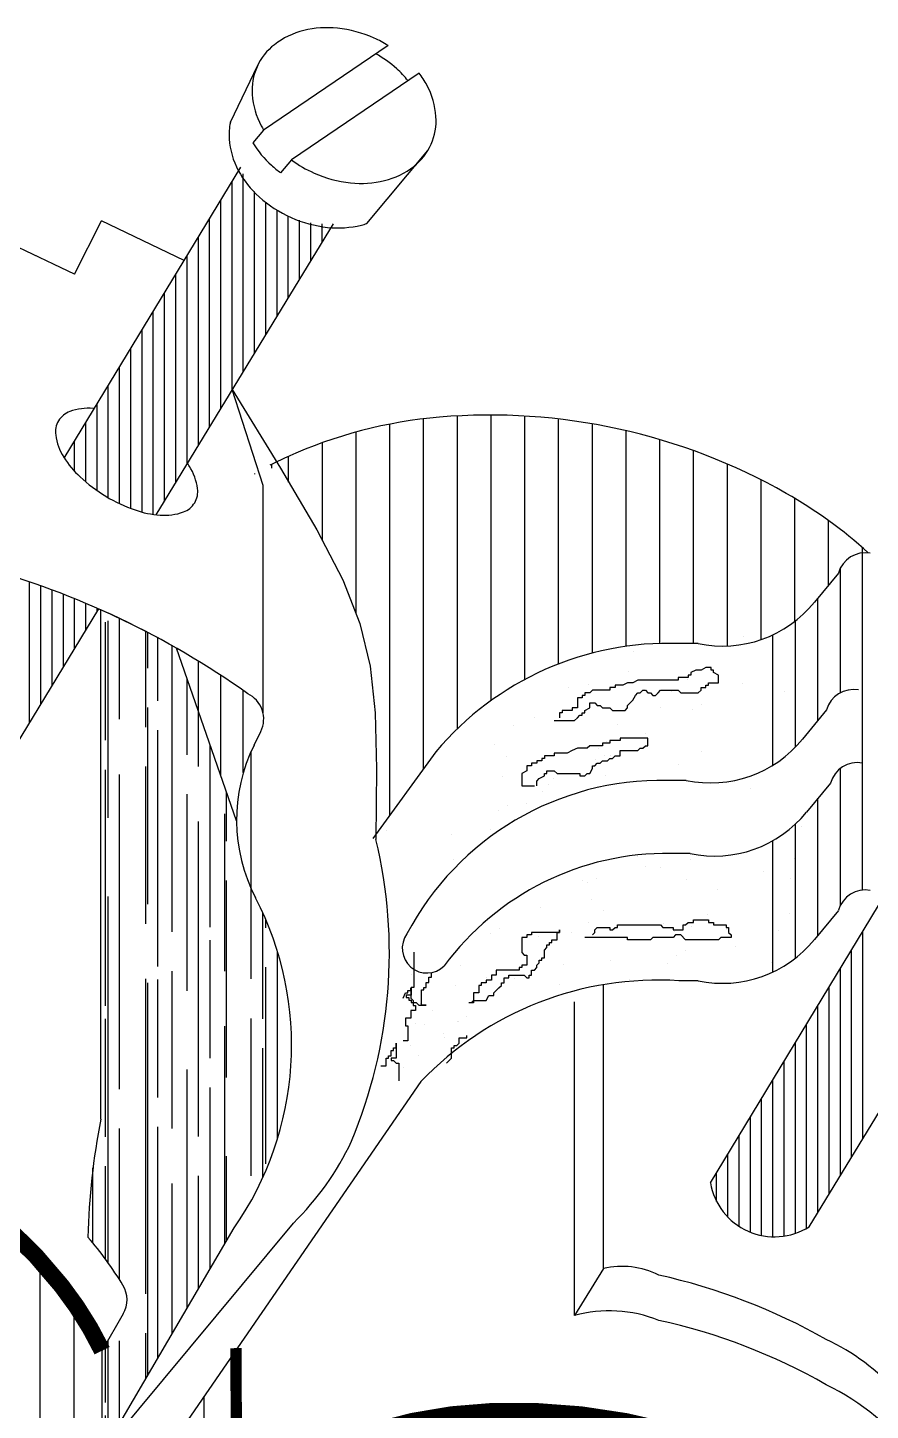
# Model space of a CAD drawing. Extents: x -508 to 92, y -98 to -31.
# Drawn here: x -124.712 to -122.587, y -67.158 to -63.67 of the extents above; entities that cross this region are included whole.
import ezdxf

# ---------------------------------------------------------------- set-up
doc = ezdxf.new("R2010")
doc.units = 0
doc.header["$MEASUREMENT"] = 0
doc.layers.get('0').update_dxf_attribs({"linetype": 'CONTINUOUS', "lineweight": 30})
doc.layers.add('SPARE', color=7, linetype='CONTINUOUS')

# ---------------------------------------------------------------- blocks, each defined once
blk = doc.blocks.new('*X6')
at = {"color": 0}
for p, q in [((25.2196, 7.105), (25.2196, 7.2845)), ((25.1951, 7.0679), (25.1951, 7.2779)), ((25.2, 6.93), (25.2, 7.28)), ((25.2665, 7.091), (25.2665, 7.2613)), ((25.27, 7.196), (25.27, 7.2594)), ((25.2882, 7.1379), (25.2882, 7.2498)), ((25.3134, 6.727), (25.3134, 7.2359)), ((25.34, 7.042), (25.34, 7.1778)), ((25.27, 6.776), (25.27, 7.126)), ((25.3603, 7.021), (25.3603, 7.1193)), ((25.2882, 6.6654), (25.2882, 7.0854)), ((25.3813, 6.7354), (25.3813, 7.0588)), ((25.4541, 6.643), (25.4541, 7.0485)), ((25.1951, 6.5954), (25.1951, 7.0154)), ((25.2665, 6.741), (25.2665, 7.021)), ((25.2196, 6.447), (25.2196, 7.007)), ((25.34, 6.622), (25.34, 6.972)), ((25.41, 6.888), (25.41, 6.9761)), ((25.4072, 6.657), (25.4072, 6.937)), ((25.3603, 6.363), (25.3603, 6.923)), ((25.41, 6.468), (25.41, 6.818)), ((25.2, 6.1375), (25.2, 6.79)), ((25.4744, 6.5723), (25.4744, 6.7615)), ((25.48, 6.734), (25.48, 6.7488)), ((25.3813, 6.5023), (25.3813, 6.7123)), ((25.501, 6.3593), (25.501, 6.6913)), ((25.2665, 6.083), (25.2665, 6.643)), ((25.2882, 6.4323), (25.2882, 6.6423)), ((25.3134, 6.377), (25.3134, 6.657)), ((25.48, 6.314), (25.48, 6.664)), ((25.27, 5.9376), (25.27, 6.636)), ((25.1951, 6.3623), (25.1951, 6.5723)), ((25.4541, 6.293), (25.4541, 6.573)), ((25.4072, 6.1721), (25.4072, 6.559)), ((25.4744, 6.2891), (25.4744, 6.5198)), ((25.34, 6.0572), (25.34, 6.482)), ((25.3813, 6.1278), (25.3813, 6.4498)), ((25.2196, 6.1084), (25.2196, 6.377)), ((25.2882, 5.9687), (25.2882, 6.3798)), ((25.41, 6.1769), (25.41, 6.328)), ((25.1727, 6.1731), (25.1727, 6.3068)), ((25.1951, 6.1443), (25.1951, 6.3098)), ((25.3134, 6.0118), (25.3134, 6.279)), ((25.3603, 6.0919), (25.3603, 6.293)), ((25.2665, 5.9316), (25.2665, 6.013)), ((25.1951, 5.8898), (25.1951, 5.9924)), ((25.2, 5.818), (25.2, 6.0009)), ((25.2196, 5.8515), (25.2196, 5.999)), ((25.1951, 5.8096), (25.1951, 5.8667))]:
    blk.add_line(p, q, dxfattribs=at)

msp = doc.modelspace()

# ---------------------------------------------------------------- linework, layer by layer
at = {"layer": 'SPARE'}
for p, q in [((-123.8033, -63.7149), (-124.1168, -63.9285)), ((-124.2006, -63.909), (-124.1317, -63.7652)), ((-123.7249, -63.7847), (-124.0467, -64.0039)), ((-124.1168, -63.9285), (-124.144, -63.9608)), ((-123.8563, -64.1643), (-123.7028, -63.9801)), ((-124.6193, -64.7558), (-124.1744, -64.0218)), ((-124.0467, -64.0039), (-124.0739, -64.0363)), ((-124.5936, -64.2919), (-124.5258, -64.1579)), ((-124.3171, -64.2572), (-124.5258, -64.1579)), ((-124.3876, -64.8991), (-123.9408, -64.1647)), ((-124.5936, -64.2919), (-124.8298, -64.1795)), ((-124.1183, -64.8248), (-124.1965, -64.5828)), ((-123.7136, -65.5394), (-123.7136, -64.657)), ((-123.6285, -65.4386), (-123.6285, -64.6497)), ((-123.5434, -65.3675), (-123.5434, -64.6474)), ((-123.4583, -65.3144), (-123.4583, -64.65)), ((-123.3733, -65.2752), (-123.3733, -64.6573)), ((-123.8837, -65.1489), (-123.8837, -64.6903)), ((-123.7987, -65.6569), (-123.7987, -64.6704)), ((-123.2882, -65.2478), (-123.2882, -64.6696)), ((-123.2031, -65.2308), (-123.2031, -64.6869)), ((-123.9688, -64.9645), (-123.9688, -64.7172)), ((-123.118, -65.2236), (-123.118, -64.7094)), ((-124.0539, -64.8165), (-124.0539, -64.7515)), ((-123.033, -65.2237), (-123.033, -64.7373)), ((-124.139, -64.7967), (-124.139, -64.7951)), ((-124.0964, -64.7816), (-124.0964, -64.7719)), ((-122.9479, -65.2299), (-122.9479, -64.771)), ((-124.1183, -65.3987), (-124.1183, -64.8248)), ((-122.8628, -65.2139), (-122.8628, -64.811)), ((-122.7777, -65.1679), (-122.7777, -64.8578)), ((-122.6927, -65.0761), (-122.6927, -64.9138)), ((-122.6121, -64.9957), (-122.6121, -64.9947)), ((-122.6076, -65.8458), (-122.6076, -64.9817)), ((-122.668, -65.046), (-122.7284, -65.1196)), ((-124.9836, -65.8787), (-124.5321, -65.1366)), ((-124.5272, -66.4234), (-124.5272, -65.1388)), ((-124.1851, -65.6709), (-124.3362, -65.2357)), ((-123.0215, -65.2236), (-123.0701, -65.2237)), ((-123.0275, -65.2906), (-123.0398, -65.2968)), ((-123.0143, -65.2906), (-123.0275, -65.2906)), ((-123.0019, -65.2845), (-123.0143, -65.2906)), ((-122.9888, -65.2845), (-123.0019, -65.2845)), ((-122.9888, -65.2906), (-122.9888, -65.2845)), ((-122.9826, -65.2906), (-122.9888, -65.2906)), ((-122.9826, -65.2968), (-122.9826, -65.2906)), ((-123.1992, -65.3226), (-123.2116, -65.3287)), ((-123.186, -65.3226), (-123.1992, -65.3226)), ((-123.1737, -65.3158), (-123.186, -65.3226)), ((-123.0716, -65.3158), (-123.1737, -65.3158)), ((-123.0468, -65.3097), (-123.0716, -65.3097)), ((-123.0716, -65.3097), (-123.0716, -65.3158)), ((-123.0398, -65.3035), (-123.0468, -65.3035)), ((-123.0468, -65.3035), (-123.0468, -65.3097)), ((-123.0398, -65.2968), (-123.0398, -65.3035)), ((-122.9957, -65.3287), (-122.9957, -65.3226)), ((-122.9957, -65.3226), (-122.9702, -65.3226)), ((-122.9702, -65.3035), (-122.9826, -65.2968)), ((-122.9702, -65.3226), (-122.9702, -65.3035)), ((-123.3137, -65.3607), (-123.326, -65.3607)), ((-123.326, -65.3607), (-123.326, -65.3859)), ((-123.3075, -65.3545), (-123.3137, -65.3545)), ((-123.3137, -65.3545), (-123.3137, -65.3607)), ((-123.2943, -65.3478), (-123.3075, -65.3478)), ((-123.3075, -65.3478), (-123.3075, -65.3545)), ((-123.2881, -65.3416), (-123.2943, -65.3478)), ((-123.2441, -65.3416), (-123.2881, -65.3416)), ((-123.2309, -65.3349), (-123.2441, -65.3349)), ((-123.2441, -65.3349), (-123.2441, -65.3416)), ((-123.2116, -65.3287), (-123.2309, -65.3287)), ((-123.2309, -65.3287), (-123.2309, -65.3349)), ((-123.186, -65.3668), (-123.1798, -65.3545)), ((-123.1798, -65.3545), (-123.1737, -65.3478)), ((-123.1737, -65.3478), (-123.1675, -65.3478)), ((-123.1675, -65.3478), (-123.1613, -65.3416)), ((-123.1613, -65.3416), (-123.1543, -65.3416)), ((-123.1543, -65.3416), (-123.1481, -65.3478)), ((-123.1481, -65.3478), (-123.1419, -65.3478)), ((-123.1419, -65.3478), (-123.1358, -65.3545)), ((-123.1358, -65.3545), (-123.1288, -65.3545)), ((-123.1288, -65.3545), (-123.1226, -65.3478)), ((-123.1226, -65.3478), (-123.1164, -65.3416)), ((-123.1164, -65.3416), (-123.0716, -65.3416)), ((-123.0716, -65.3416), (-123.0654, -65.3478)), ((-123.0654, -65.3478), (-123.0213, -65.3478)), ((-123.0213, -65.3478), (-123.0143, -65.3416)), ((-123.0143, -65.3416), (-123.0143, -65.3349)), ((-123.0143, -65.3349), (-123.0019, -65.3349)), ((-123.0019, -65.3349), (-123.0019, -65.3287)), ((-123.0019, -65.3287), (-122.9957, -65.3287)), ((-123.3392, -65.3926), (-123.3647, -65.3926)), ((-123.3647, -65.3926), (-123.3647, -65.3988)), ((-123.326, -65.3859), (-123.3392, -65.3859)), ((-123.3392, -65.3859), (-123.3392, -65.3926)), ((-123.3075, -65.3926), (-123.2943, -65.3859)), ((-123.3075, -65.3988), (-123.3075, -65.3926)), ((-123.2943, -65.3859), (-123.2943, -65.3736)), ((-123.2943, -65.3736), (-123.282, -65.3736)), ((-123.282, -65.3736), (-123.2758, -65.3797)), ((-123.2758, -65.3797), (-123.2688, -65.3797)), ((-123.2688, -65.3797), (-123.2626, -65.3859)), ((-123.2626, -65.3859), (-123.2441, -65.3859)), ((-123.2441, -65.3859), (-123.2371, -65.3926)), ((-123.2371, -65.3926), (-123.2054, -65.3926)), ((-123.2054, -65.3926), (-123.1992, -65.3859)), ((-123.1992, -65.3797), (-123.193, -65.3736)), ((-123.1992, -65.3859), (-123.1992, -65.3797)), ((-123.193, -65.3736), (-123.186, -65.3668)), ((-122.6979, -65.3912), (-122.7584, -65.4648)), ((-123.3841, -65.4178), (-123.333, -65.4178)), ((-123.3647, -65.3988), (-123.3709, -65.3988)), ((-123.3709, -65.3988), (-123.3709, -65.4116)), ((-123.333, -65.4178), (-123.326, -65.4116)), ((-123.326, -65.4116), (-123.3199, -65.4049)), ((-123.3199, -65.4049), (-123.3137, -65.4049)), ((-123.3137, -65.4049), (-123.3137, -65.3988)), ((-123.3137, -65.3988), (-123.3075, -65.3988)), ((-124.141, -65.4802), (-124.1239, -65.4457)), ((-123.1481, -65.4626), (-123.2185, -65.4626)), ((-123.2185, -65.4626), (-123.2185, -65.4688)), ((-123.1481, -65.4817), (-123.1481, -65.4626)), ((-123.6826, -65.4967), (-123.8412, -65.7152)), ((-123.3516, -65.5007), (-123.3841, -65.5007)), ((-123.3841, -65.5007), (-123.3841, -65.5069)), ((-123.3392, -65.494), (-123.3516, -65.5007)), ((-123.326, -65.4878), (-123.3392, -65.494)), ((-123.3013, -65.4878), (-123.326, -65.4878)), ((-123.2943, -65.4817), (-123.3013, -65.4878)), ((-123.2626, -65.4817), (-123.2943, -65.4817)), ((-123.2441, -65.475), (-123.2626, -65.475)), ((-123.2626, -65.475), (-123.2626, -65.4817)), ((-123.2185, -65.4688), (-123.2441, -65.4688)), ((-123.2441, -65.4688), (-123.2441, -65.475)), ((-123.2185, -65.5069), (-123.2185, -65.494)), ((-123.2185, -65.494), (-123.1737, -65.494)), ((-123.1737, -65.494), (-123.1675, -65.4878)), ((-123.1675, -65.4878), (-123.1613, -65.4878)), ((-123.1613, -65.4878), (-123.1543, -65.4817)), ((-123.1543, -65.4817), (-123.1481, -65.4817)), ((-123.4537, -65.5327), (-123.4537, -65.545)), ((-123.4413, -65.5327), (-123.4537, -65.5327)), ((-123.4282, -65.5259), (-123.4413, -65.5259)), ((-123.4413, -65.5259), (-123.4413, -65.5327)), ((-123.4158, -65.5198), (-123.4282, -65.5198)), ((-123.4282, -65.5198), (-123.4282, -65.5259)), ((-123.4088, -65.5136), (-123.4158, -65.5136)), ((-123.4158, -65.5136), (-123.4158, -65.5198)), ((-123.3841, -65.5069), (-123.4088, -65.5069)), ((-123.4088, -65.5069), (-123.4088, -65.5136)), ((-123.2881, -65.5388), (-123.2881, -65.5327)), ((-123.2881, -65.5327), (-123.282, -65.5327)), ((-123.282, -65.5327), (-123.2758, -65.5259)), ((-123.2758, -65.5259), (-123.2688, -65.5259)), ((-123.2688, -65.5259), (-123.2626, -65.5198)), ((-123.2626, -65.5198), (-123.2502, -65.5198)), ((-123.2502, -65.5198), (-123.2441, -65.5136)), ((-123.2441, -65.5136), (-123.2371, -65.5136)), ((-123.2371, -65.5136), (-123.2309, -65.5069)), ((-123.2309, -65.5069), (-123.2185, -65.5069)), ((-123.4537, -65.545), (-123.4661, -65.5517)), ((-123.4661, -65.5517), (-123.4661, -65.5831)), ((-123.4282, -65.5708), (-123.422, -65.564)), ((-123.4282, -65.5831), (-123.4282, -65.5708)), ((-123.422, -65.564), (-123.4088, -65.5579)), ((-123.4088, -65.5579), (-123.4088, -65.5517)), ((-123.4088, -65.5517), (-123.4026, -65.5517)), ((-123.4026, -65.5517), (-123.4026, -65.545)), ((-123.4026, -65.545), (-123.3841, -65.545)), ((-123.3841, -65.545), (-123.3771, -65.5517)), ((-123.3771, -65.5517), (-123.3199, -65.5517)), ((-123.3199, -65.5517), (-123.3199, -65.5579)), ((-123.3199, -65.5579), (-123.3075, -65.5579)), ((-123.3075, -65.5579), (-123.3013, -65.5517)), ((-123.3013, -65.5517), (-123.2943, -65.5517)), ((-123.2943, -65.5517), (-123.2881, -65.5388)), ((-123.0514, -65.5689), (-123.1001, -65.5689)), ((-123.4661, -65.5831), (-123.4343, -65.5831)), ((-122.6881, -65.5757), (-122.7486, -65.6492)), ((-123.0416, -65.7533), (-123.0902, -65.7534)), ((-122.9905, -66.584), (-122.5499, -65.8572)), ((-122.668, -65.8968), (-122.7284, -65.9703)), ((-123.3709, -65.9523), (-123.4413, -65.9523)), ((-123.4413, -65.9523), (-123.4413, -65.959)), ((-123.3771, -65.9713), (-123.3771, -65.9523)), ((-123.3771, -65.9523), (-123.3709, -65.9523)), ((-123.3709, -65.9523), (-123.3709, -65.9461)), ((-123.3709, -65.9461), (-123.3709, -65.9523)), ((-123.2881, -65.959), (-123.282, -65.9523)), ((-123.282, -65.9461), (-123.2758, -65.94)), ((-123.282, -65.9523), (-123.282, -65.9461)), ((-123.2758, -65.94), (-123.2441, -65.94)), ((-123.2441, -65.94), (-123.2441, -65.9461)), ((-123.2441, -65.9461), (-123.2371, -65.9461)), ((-123.2371, -65.9461), (-123.2309, -65.94)), ((-123.2309, -65.94), (-123.2247, -65.94)), ((-123.2247, -65.94), (-123.2247, -65.9332)), ((-123.2247, -65.9332), (-123.1164, -65.9332)), ((-123.1164, -65.9332), (-123.1102, -65.94)), ((-123.1102, -65.94), (-123.0847, -65.94)), ((-123.0847, -65.94), (-123.0847, -65.9461)), ((-123.0847, -65.9461), (-123.0592, -65.9461)), ((-123.0592, -65.9461), (-123.0592, -65.9332)), ((-123.0592, -65.9332), (-123.053, -65.9332)), ((-123.053, -65.9332), (-123.0468, -65.9271)), ((-123.0468, -65.9271), (-123.0336, -65.9271)), ((-123.0336, -65.9271), (-123.0336, -65.9209)), ((-123.0336, -65.9209), (-122.9957, -65.9209)), ((-122.9957, -65.9209), (-122.9957, -65.9271)), ((-122.9957, -65.9271), (-122.9826, -65.9271)), ((-122.9826, -65.9271), (-122.9826, -65.9332)), ((-122.9826, -65.9332), (-122.9509, -65.9332)), ((-122.9509, -65.9332), (-122.9509, -65.94)), ((-122.9509, -65.94), (-122.9447, -65.94)), ((-122.9447, -65.94), (-122.9447, -65.9523)), ((-122.9447, -65.9523), (-122.9385, -65.959)), ((-122.7413, -66.6948), (-122.2898, -65.9528)), ((-123.4537, -65.9652), (-123.4661, -65.9652)), ((-123.4661, -65.9652), (-123.4661, -66.0033)), ((-123.4413, -65.959), (-123.4537, -65.959)), ((-123.4537, -65.959), (-123.4537, -65.9652)), ((-123.4026, -65.9904), (-123.4026, -65.9842)), ((-123.4026, -65.9842), (-123.3964, -65.9842)), ((-123.3964, -65.9842), (-123.3964, -65.9781)), ((-123.3964, -65.9781), (-123.3903, -65.9781)), ((-123.3903, -65.9781), (-123.3903, -65.9713)), ((-123.3903, -65.9713), (-123.3771, -65.9713)), ((-123.1992, -65.9652), (-123.3075, -65.9652)), ((-123.1992, -65.9713), (-123.1992, -65.9652)), ((-123.1419, -65.9713), (-123.1992, -65.9713)), ((-123.1358, -65.9652), (-123.1419, -65.9713)), ((-123.0847, -65.9652), (-123.1358, -65.9652)), ((-123.0785, -65.959), (-123.0847, -65.9652)), ((-123.0654, -65.959), (-123.0785, -65.959)), ((-123.053, -65.9713), (-123.0654, -65.959)), ((-122.9702, -65.9713), (-123.053, -65.9713)), ((-122.964, -65.9652), (-122.9702, -65.9713)), ((-122.9385, -65.9652), (-122.964, -65.9652)), ((-122.9385, -65.959), (-122.9385, -65.9652)), ((-123.7384, -66.0025), (-123.7384, -66.0916)), ((-123.4661, -66.0033), (-123.4599, -66.01)), ((-123.4599, -66.01), (-123.4537, -66.01)), ((-123.4537, -66.01), (-123.4537, -66.0352)), ((-123.422, -66.029), (-123.422, -66.0223)), ((-123.422, -66.0223), (-123.4158, -66.0223)), ((-123.4158, -66.0223), (-123.4158, -66.0162)), ((-123.4158, -66.0162), (-123.4088, -66.0162)), ((-123.4088, -65.9971), (-123.4026, -65.9904)), ((-123.4088, -66.0162), (-123.4088, -65.9971)), ((-123.6935, -66.0658), (-123.6935, -66.0535)), ((-123.473, -66.0481), (-123.5303, -66.0481)), ((-123.5303, -66.0481), (-123.5303, -66.0604)), ((-123.4661, -66.0414), (-123.473, -66.0414)), ((-123.473, -66.0414), (-123.473, -66.0481)), ((-123.4537, -66.0352), (-123.4661, -66.0352)), ((-123.4661, -66.0352), (-123.4661, -66.0414)), ((-123.4413, -66.0604), (-123.4413, -66.0481)), ((-123.4413, -66.0481), (-123.4343, -66.0481)), ((-123.4343, -66.0481), (-123.4282, -66.0414)), ((-123.4282, -66.0352), (-123.422, -66.029)), ((-123.4282, -66.0414), (-123.4282, -66.0352)), ((-123.7461, -66.0991), (-123.7461, -66.0923)), ((-123.7461, -66.0923), (-123.7461, -66.1181)), ((-123.7384, -66.0916), (-123.7446, -66.0916)), ((-123.7446, -66.0916), (-123.7446, -66.1106)), ((-123.7129, -66.0977), (-123.7129, -66.0916)), ((-123.7129, -66.0916), (-123.7067, -66.0916)), ((-123.7067, -66.0916), (-123.7067, -66.0787)), ((-123.7067, -66.0787), (-123.7005, -66.0787)), ((-123.7005, -66.0787), (-123.7005, -66.0658)), ((-123.7005, -66.0658), (-123.6935, -66.0658)), ((-123.5682, -66.0862), (-123.5744, -66.0862)), ((-123.5744, -66.0862), (-123.5744, -66.1052)), ((-123.5558, -66.0795), (-123.5682, -66.0795)), ((-123.5682, -66.0795), (-123.5682, -66.0862)), ((-123.5426, -66.0733), (-123.5558, -66.0733)), ((-123.5558, -66.0733), (-123.5558, -66.0795)), ((-123.5426, -66.0604), (-123.5426, -66.0733)), ((-123.5303, -66.0604), (-123.5426, -66.0604)), ((-123.5303, -66.0991), (-123.5241, -66.0923)), ((-123.5241, -66.0923), (-123.5171, -66.0862)), ((-123.5171, -66.0862), (-123.5171, -66.0795)), ((-123.5171, -66.0795), (-123.5109, -66.0795)), ((-123.5109, -66.0795), (-123.5109, -66.0671)), ((-123.5109, -66.0671), (-123.4985, -66.0671)), ((-123.4985, -66.0671), (-123.4985, -66.0604)), ((-123.4985, -66.0604), (-123.4599, -66.0604)), ((-123.4599, -66.0604), (-123.4537, -66.0671)), ((-123.4537, -66.0671), (-123.4475, -66.0671)), ((-123.4475, -66.0671), (-123.4475, -66.0604)), ((-123.4475, -66.0604), (-123.4413, -66.0604)), ((-123.2602, -66.8002), (-123.2602, -66.0844)), ((-123.0215, -66.0744), (-123.0701, -66.0745)), ((-123.7654, -66.1181), (-123.7592, -66.1052)), ((-123.7592, -66.1052), (-123.753, -66.1052)), ((-123.7446, -66.1106), (-123.7577, -66.1106)), ((-123.7577, -66.1106), (-123.7577, -66.1168)), ((-123.7577, -66.1168), (-123.7508, -66.1168)), ((-123.753, -66.1052), (-123.753, -66.0991)), ((-123.753, -66.0991), (-123.7461, -66.0991)), ((-123.7508, -66.1168), (-123.7508, -66.1235)), ((-123.7508, -66.1235), (-123.7446, -66.1235)), ((-123.7461, -66.1181), (-123.7399, -66.1243)), ((-123.7446, -66.1235), (-123.7446, -66.1297)), ((-123.7399, -66.1243), (-123.7399, -66.1372)), ((-123.7191, -66.0977), (-123.7129, -66.0977)), ((-123.7191, -66.1358), (-123.7191, -66.0977)), ((-123.5937, -66.1304), (-123.5875, -66.1243)), ((-123.5744, -66.1052), (-123.5875, -66.1052)), ((-123.5875, -66.1052), (-123.5875, -66.1304)), ((-123.5875, -66.1243), (-123.5558, -66.1243)), ((-123.5558, -66.1243), (-123.5488, -66.1114)), ((-123.5488, -66.1114), (-123.5365, -66.1114)), ((-123.5365, -66.1052), (-123.5303, -66.0991)), ((-123.5365, -66.1114), (-123.5365, -66.1052)), ((-123.3333, -66.919), (-123.3333, -66.1274)), ((-123.7337, -66.1495), (-123.7461, -66.1495)), ((-123.7461, -66.1495), (-123.7461, -66.1691)), ((-123.7446, -66.1297), (-123.7322, -66.1297)), ((-123.7399, -66.1372), (-123.7337, -66.1372)), ((-123.7337, -66.1372), (-123.7337, -66.1495)), ((-123.7322, -66.1297), (-123.7252, -66.1358)), ((-123.7252, -66.1358), (-123.7067, -66.1358)), ((-123.7067, -66.1358), (-123.7191, -66.1358)), ((-123.5875, -66.1304), (-123.5999, -66.1304)), ((-123.7461, -66.1691), (-123.7592, -66.1691)), ((-123.7592, -66.1691), (-123.7592, -66.1882)), ((-123.7592, -66.1882), (-123.753, -66.1882)), ((-123.753, -66.1882), (-123.753, -66.2262)), ((-123.7825, -66.244), (-123.7825, -66.2316)), ((-123.7825, -66.2316), (-123.7825, -66.2697)), ((-123.753, -66.2262), (-123.7654, -66.2262)), ((-123.6301, -66.2378), (-123.6239, -66.2316)), ((-123.6239, -66.2316), (-123.6239, -66.2187)), ((-123.6239, -66.2187), (-123.6046, -66.2187)), ((-123.6046, -66.2187), (-123.6046, -66.2126)), ((-123.8018, -66.2697), (-123.8018, -66.2636)), ((-123.8018, -66.2636), (-123.7956, -66.2636)), ((-123.7956, -66.2636), (-123.7956, -66.2507)), ((-123.7956, -66.2507), (-123.7895, -66.2507)), ((-123.7895, -66.2507), (-123.7895, -66.244)), ((-123.7895, -66.244), (-123.7825, -66.244)), ((-123.6433, -66.2697), (-123.6433, -66.244)), ((-123.6433, -66.244), (-123.6363, -66.244)), ((-123.6363, -66.244), (-123.6363, -66.2378)), ((-123.6363, -66.2378), (-123.6301, -66.2378)), ((-123.8212, -66.2888), (-123.808, -66.2888)), ((-123.808, -66.2888), (-123.808, -66.2697)), ((-123.808, -66.2697), (-123.8018, -66.2697)), ((-123.7825, -66.2697), (-123.7956, -66.2697)), ((-123.7956, -66.2697), (-123.7956, -66.2759)), ((-123.7956, -66.2759), (-123.7895, -66.2759)), ((-123.7895, -66.2759), (-123.7825, -66.2826)), ((-123.7825, -66.2826), (-123.7763, -66.2826)), ((-123.7763, -66.2826), (-123.7763, -66.3269)), ((-123.6556, -66.2826), (-123.6494, -66.2759)), ((-123.6494, -66.2759), (-123.6433, -66.2697)), ((-123.7204, -66.3285), (-124.4942, -67.4528)), ((-124.5239, -67.2664), (-124.0419, -66.6857)), ((-124.5239, -67.2664), (-124.1912, -66.6979)), ((-124.6798, -67.6439), (-124.6798, -66.7985)), ((-123.2602, -66.8002), (-123.3333, -66.919)), ((-124.5947, -67.8142), (-124.5947, -66.8974)), ((-124.4706, -66.9149), (-124.5239, -67.0075)), ((-124.5239, -68.1658), (-124.5239, -67.0075)), ((-124.5239, -68.2017), (-124.5239, -67.0434)), ((-124.2666, -68.1877), (-124.2666, -67.1221))]:
    msp.add_line(p, q, dxfattribs=at)
at = {"layer": 'SPARE', "color": 0}
for p, q in [((-124.1964, -64.5848), (-124.1964, -64.058)), ((-124.168, -64.5381), (-124.168, -64.0387)), ((-124.2247, -64.6314), (-124.2247, -64.1048)), ((-124.1396, -64.4915), (-124.1396, -64.0833)), ((-124.1113, -64.4449), (-124.1113, -64.1108)), ((-124.0829, -64.3983), (-124.0829, -64.1307)), ((-124.2531, -64.678), (-124.2531, -64.1516)), ((-124.0546, -64.3517), (-124.0546, -64.1453)), ((-124.0262, -64.3051), (-124.0262, -64.1557)), ((-123.9978, -64.2585), (-123.9978, -64.1624)), ((-123.9695, -64.2119), (-123.9695, -64.1655)), ((-123.9046, -64.1748), (-123.9046, -64.1742)), ((-124.2814, -64.7246), (-124.2814, -64.1984)), ((-124.3098, -64.7712), (-124.3098, -64.2451)), ((-124.3382, -64.8178), (-124.3382, -64.2919)), ((-124.3665, -64.8644), (-124.3665, -64.3387)), ((-124.3949, -64.8981), (-124.3949, -64.3855)), ((-124.4232, -64.8924), (-124.4232, -64.4323)), ((-124.4516, -64.883), (-124.4516, -64.4791)), ((-124.4799, -64.8709), (-124.4799, -64.5259)), ((-124.5083, -64.8561), (-124.5083, -64.5726)), ((-124.5367, -64.838), (-124.5367, -64.6194)), ((-124.565, -64.8163), (-124.565, -64.6662)), ((-124.5934, -64.7895), (-124.5934, -64.713)), ((-122.663, -65.3481), (-122.663, -65.0334)), ((-124.7068, -65.4238), (-124.7068, -65.0682)), ((-124.6785, -65.3772), (-124.6785, -65.0782)), ((-124.6501, -65.3306), (-124.6501, -65.0885)), ((-124.6217, -65.2839), (-124.6217, -65.0994)), ((-124.5934, -65.2373), (-124.5934, -65.1106)), ((-122.7197, -65.4177), (-122.7197, -65.109)), ((-124.565, -65.1907), (-124.565, -65.1224)), ((-124.5367, -65.1441), (-124.5367, -65.1346)), ((-122.7764, -65.4852), (-122.7764, -65.1669)), ((-122.9068, -65.2067), (-122.9068, -65.2067)), ((-122.8332, -65.5308), (-122.8332, -65.2019)), ((-123.1847, -65.2434), (-123.1847, -65.2434)), ((-124.2814, -65.3934), (-124.2814, -65.2681)), ((-124.2247, -65.5568), (-124.2247, -65.304)), ((-123.2986, -65.3265), (-123.2986, -65.3265)), ((-123.196, -65.2943), (-123.196, -65.2943)), ((-123.0485, -65.3154), (-123.0485, -65.3154)), ((-122.9092, -65.3243), (-122.9092, -65.3243)), ((-124.168, -65.5493), (-124.168, -65.3425)), ((-123.3488, -65.3359), (-123.3488, -65.3359)), ((-123.0879, -65.3456), (-123.0879, -65.3456)), ((-122.8038, -65.3442), (-122.8038, -65.3442)), ((-123.1168, -65.386), (-123.1168, -65.386)), ((-123.0351, -65.3899), (-123.0351, -65.3899)), ((-123.0131, -65.3784), (-123.0131, -65.3784)), ((-123.4869, -65.4293), (-123.4869, -65.4293)), ((-123.4351, -65.4108), (-123.4351, -65.4108)), ((-123.2254, -65.4271), (-123.2254, -65.4271)), ((-123.1539, -65.4517), (-123.1539, -65.4517)), ((-123.5339, -65.4779), (-123.5339, -65.4779)), ((-123.2729, -65.4876), (-123.2729, -65.4876)), ((-123.2532, -65.4704), (-123.2532, -65.4704)), ((-123.0119, -65.4973), (-123.0119, -65.4973)), ((-123.5045, -65.5088), (-123.5045, -65.5088)), ((-123.2798, -65.5173), (-123.2798, -65.5173)), ((-123.2578, -65.5058), (-123.2578, -65.5058)), ((-123.243, -65.5065), (-123.243, -65.5065)), ((-123.0714, -65.5299), (-123.0714, -65.5299)), ((-123.5157, -65.5596), (-123.5157, -65.5596)), ((-123.3866, -65.5647), (-123.3866, -65.5647)), ((-123.2543, -65.5574), (-123.2543, -65.5574)), ((-122.663, -65.8841), (-122.663, -65.5389)), ((-123.4147, -65.5964), (-123.4147, -65.5964)), ((-123.3987, -65.5792), (-123.3987, -65.5792)), ((-122.8895, -65.5894), (-122.8895, -65.5894)), ((-123.5026, -65.6332), (-123.5026, -65.6332)), ((-123.454, -65.6266), (-123.454, -65.6266)), ((-122.7197, -65.9597), (-122.7197, -65.6142)), ((-123.5246, -65.6447), (-123.5246, -65.6447)), ((-123.8066, -65.6946), (-123.8066, -65.6946)), ((-123.6434, -65.7066), (-123.6434, -65.7066)), ((-123.5452, -65.6924), (-123.5452, -65.6924)), ((-122.7764, -66.0177), (-122.7764, -65.6793)), ((-122.7608, -65.6857), (-122.7608, -65.6857)), ((-122.8332, -66.0526), (-122.8332, -65.7211)), ((-123.6391, -65.7686), (-123.6391, -65.7686)), ((-123.1741, -65.7619), (-123.1741, -65.7619)), ((-123.0399, -65.7674), (-123.0399, -65.7674)), ((-122.7784, -65.7652), (-122.7784, -65.7652)), ((-123.154, -65.7851), (-123.154, -65.7851)), ((-123.1171, -65.7879), (-123.1171, -65.7879)), ((-122.8562, -65.7976), (-122.8562, -65.7976)), ((-123.3126, -65.8205), (-123.3126, -65.8205)), ((-123.3, -65.8275), (-123.3, -65.8275)), ((-123.278, -65.816), (-123.278, -65.816)), ((-123.0511, -65.8183), (-123.0511, -65.8183)), ((-122.9721, -65.8447), (-122.9721, -65.8447)), ((-122.7897, -65.8161), (-122.7897, -65.8161)), ((-123.2905, -65.8695), (-123.2905, -65.8695)), ((-123.4189, -65.8893), (-123.4189, -65.8893)), ((-123.2589, -65.8967), (-123.2589, -65.8967)), ((-122.9979, -65.9064), (-122.9979, -65.9064)), ((-122.7903, -65.9042), (-122.7903, -65.9042)), ((-123.5448, -65.9549), (-123.5448, -65.9549)), ((-123.5227, -65.9434), (-123.5227, -65.9434)), ((-123.342, -65.9533), (-123.342, -65.9533)), ((-123.2982, -65.9269), (-123.2982, -65.9269)), ((-123.1086, -65.929), (-123.1086, -65.929)), ((-123.0806, -65.951), (-123.0806, -65.951)), ((-123.0373, -65.9366), (-123.0373, -65.9366)), ((-122.9495, -65.9447), (-122.9495, -65.9447)), ((-122.8191, -65.9488), (-122.8191, -65.9488)), ((-122.6063, -66.473), (-122.6063, -65.9502)), ((-123.4238, -65.9638), (-123.4238, -65.9638)), ((-122.9268, -65.9885), (-122.9268, -65.9885)), ((-123.242, -66.0233), (-123.242, -66.0233)), ((-123.0754, -66.0102), (-123.0754, -66.0102)), ((-123.0534, -65.9988), (-123.0534, -65.9988)), ((-122.6347, -66.5196), (-122.6347, -65.997)), ((-123.7443, -66.0592), (-123.7443, -66.0592)), ((-123.6211, -66.0349), (-123.6211, -66.0349)), ((-123.3597, -66.0327), (-123.3597, -66.0327)), ((-123.0982, -66.0305), (-123.0982, -66.0305)), ((-122.8367, -66.0283), (-122.8367, -66.0283)), ((-122.663, -66.5662), (-122.663, -66.0438)), ((-123.6324, -66.0858), (-123.6324, -66.0858)), ((-123.5549, -66.0652), (-123.5549, -66.0652)), ((-123.4833, -66.0689), (-123.4833, -66.0689)), ((-123.3709, -66.0836), (-123.3709, -66.0836)), ((-123.2223, -66.0786), (-123.2223, -66.0786)), ((-123.1943, -66.0721), (-123.1943, -66.0721)), ((-122.6914, -66.6128), (-122.6914, -66.0906)), ((-123.7217, -66.1316), (-123.7217, -66.1316)), ((-123.6914, -66.1495), (-123.6914, -66.1495)), ((-122.7197, -66.6594), (-122.7197, -66.1373)), ((-123.733, -66.1825), (-123.733, -66.1825)), ((-123.7124, -66.1844), (-123.7124, -66.1844)), ((-123.6287, -66.1767), (-123.6287, -66.1767)), ((-123.625, -66.1777), (-123.625, -66.1777)), ((-123.6067, -66.1653), (-123.6067, -66.1653)), ((-122.7481, -66.6989), (-122.7481, -66.1841)), ((-123.6644, -66.2079), (-123.6644, -66.2079)), ((-123.6618, -66.2186), (-123.6618, -66.2186)), ((-122.7764, -66.7117), (-122.7764, -66.2309)), ((-123.7475, -66.2386), (-123.7475, -66.2386)), ((-123.7252, -66.2625), (-123.7252, -66.2625)), ((-123.7645, -66.2927), (-123.7645, -66.2927)), ((-122.8048, -66.7186), (-122.8048, -66.2777)), ((-122.8332, -66.7203), (-122.8332, -66.3245)), ((-122.8615, -66.7171), (-122.8615, -66.3713)), ((-122.8899, -66.7087), (-122.8899, -66.4181)), ((-122.9182, -66.694), (-122.9182, -66.4648)), ((-122.9466, -66.6706), (-122.9466, -66.5116)), ((-122.975, -66.6309), (-122.975, -66.5584))]:
    msp.add_line(p, q, dxfattribs=at)
at = {"layer": 'SPARE'}
for points, format in [([(-123.8033, -63.7149, 0.032095), (-123.8383, -63.6965, 0.077872), (-123.9306, -63.6717, 0.087433), (-124.0157, -63.6774, 0.105537), (-124.0898, -63.7133, 0.123244), (-124.1335, -63.7691, 0.123244)], "xyb"), ([(-123.753, -63.8038, 0.04215), (-123.7814, -63.7738, 0.052689), (-123.8341, -63.7359, 0.077872)], "xyb"), ([(-124.1335, -63.7691, 0.123244), (-124.1457, -63.8389, 0.105537), (-124.1227, -63.9181, 0.012186), (-124.1168, -63.9285, 0.077872)], "xyb"), ([(-124.0467, -64.0039, 0.053511), (-123.9897, -64.0369, 0.077872), (-123.8975, -64.0618, 0.087433), (-123.8124, -64.0561, 0.105537), (-123.7383, -64.0201, 0.123244), (-123.6946, -63.9643, 0.123244), (-123.6824, -63.8945, 0.105537), (-123.7053, -63.8154, 0.037119), (-123.7249, -63.7847, 0.077872)], "xyb"), ([(-124.2006, -63.909, 0.072698), (-124.2037, -63.9511, 0.105537), (-124.1807, -64.0303, 0.087433), (-124.128, -64.0972, 0.077872), (-124.0477, -64.1491, 0.077872), (-123.9555, -64.174, 0.087433), (-123.8704, -64.1683, 0.018589), (-123.8563, -64.1643, 0.123244)], "xyb"), ([(-124.144, -63.9608, 0.075168), (-124.0971, -64.0174, 0.024259), (-124.0739, -64.0363, 0.077872)], "xyb"), ([(-124.6338, -64.662, 0.172915), (-124.641, -64.6979, 0.104521), (-124.6206, -64.7538, 0.065666), (-124.5796, -64.8034, 0.051809), (-124.5146, -64.8524, 0.051809), (-124.4409, -64.8869, 0.065666), (-124.3779, -64.9, 0.104521), (-124.319, -64.8919, 0.172915), (-124.2906, -64.8687, 0.172915), (-124.2833, -64.8328, 0.104521), (-124.3038, -64.7769, 0.009125), (-124.3087, -64.7694, 0.051809)], "xyb"), ([(-124.5436, -64.6309, 0.002854), (-124.5464, -64.6307, 0.104521), (-124.6054, -64.6387, 0.172915), (-124.6338, -64.662, 0.172915)], "xyb"), ([(-122.5927, -64.9949, 0.054739), (-122.7995, -64.8451, 0.075445), (-123.2217, -64.6827, 0.075445), (-123.6731, -64.6528, 0.085783), (-124.0586, -64.7536, 0.012869), (-124.1009, -64.7742, 0.126822)], "xyb"), ([(-124.5239, -67.0075, 0.0425, 0.0425, 0.052761), (-124.626, -66.8444, 0.0425, 0.0425, 0.085783), (-124.9216, -66.5771, 0.0425, 0.0425, 0.075445), (-125.3358, -66.3954, 0.0425, 0.0425, 0.075445), (-125.7853, -66.3447, 0.0425, 0.0425, 0.085783), (-126.1751, -66.4277, 0.0425, 0.0425, 0.080821), (-126.4267, -66.5792, 0.0284, 0.0284, 0), (-126.4293, -66.1496, 0.0284, 0.0284, 0)], "xyseb"), ([(-122.2816, -67.8236, 0.0425, 0.0425, 0.052761), (-122.3837, -67.6605, 0.0425, 0.0425, 0.085783), (-122.6793, -67.3932, 0.0425, 0.0425, 0.075445), (-123.0935, -67.2115, 0.0425, 0.0425, 0.075445), (-123.543, -67.1609, 0.0425, 0.0425, 0.085783), (-123.9328, -67.2438, 0.0425, 0.0425, 0.080821), (-124.1844, -67.3953, 0.0284, 0.0284, 0), (-124.1868, -67.0012, 0.0284, 0.0284, 0)], "xyseb")]:
    msp.add_lwpolyline(points, format=format, dxfattribs=at)
msp.add_lwpolyline([(-124.1965, -64.5828), (-124.0745, -64.7814), (-123.983, -64.9372), (-123.9175, -65.0634), (-123.874, -65.1735), (-123.8481, -65.2807), (-123.8355, -65.3983), (-123.8321, -65.5396), (-123.8336, -65.718)], dxfattribs=at)
for centre, radius, start, end in [((-122.5998, -65.0655), 0.0709, 80, 164.0811), ((-125.4008, -67.098), 2.1451, 54.5633, 74.5633), ((-125.4008, -67.098), 2.1451, 60.2449, 65.9674), ((-122.9597, -64.9332), 0.297, 257.982, 321.1284), ((-123.096, -65.9892), 0.7659, 88.0631, 139.9878), ((-124.1875, -65.4143), 0.0709, 333.7192, 64.5633), ((-122.6298, -65.4107), 0.0709, 80, 164.0811), ((-122.9896, -65.2784), 0.297, 257.982, 321.1284), ((-123.7598, -65.6689), 0.4254, 153.6673, 207.4573), ((-122.6199, -65.5952), 0.0709, 80, 164.0811), ((-123.1137, -66.2941), 0.7253, 88.9234, 152.2397), ((-122.9798, -65.4629), 0.297, 257.982, 321.1284), ((-125.0269, -66.0041), 1.2271, 337.2099, 13.4838), ((-123.1005, -66.4499), 0.6966, 89.157, 143.6497), ((-122.5998, -65.9162), 0.0709, 80, 164.0811), ((-124.8528, -66.2368), 0.8064, 325.1283, 27.4573), ((-123.7052, -65.9927), 0.0622, 144.0895, 314.5728), ((-122.9597, -65.7839), 0.297, 257.982, 321.1284), ((-123.1225, -66.8997), 0.8269, 86.3721, 136.3128), ((-122.8409, -66.758), 1.7191, 168.7748, 178.7748), ((-124.5376, -66.1789), 0.709, 314.3714, 334.9172), ((-122.8291, -66.5567), 0.1637, 189.6057, 302.4393), ((-125.2526, -67.3177), 0.9143, 31.3048, 40.7202), ((-123.2136, -66.9998), 0.205, 63.1221, 103.1517), ((-123.4449, -68.2893), 1.5075, 60.3322, 77.5901), ((-124.532, -66.8795), 0.0709, 330.0472, 31.3048), ((-123.2449, -67.239), 0.332, 68.0586, 105.4388), ((-123.4449, -68.4033), 1.5075, 60.3322, 77.5901), ((-122.9286, -67.4746), 0.546, 41.4825, 65.1002), ((-122.9797, -67.6683), 0.6399, 37.406, 63.9515)]:
    msp.add_arc(centre, radius, start, end, dxfattribs=at)

# ---------------------------------------------------------------- block references
at = {"layer": 'SPARE', "xscale": 1.417928025364645, "yscale": 1.417928190433364, "zscale": 1.417928123085428}
msp.add_blockref('*X6', (-160.2401, -75.4893), dxfattribs=at)

doc.saveas('drawing.dxf')
